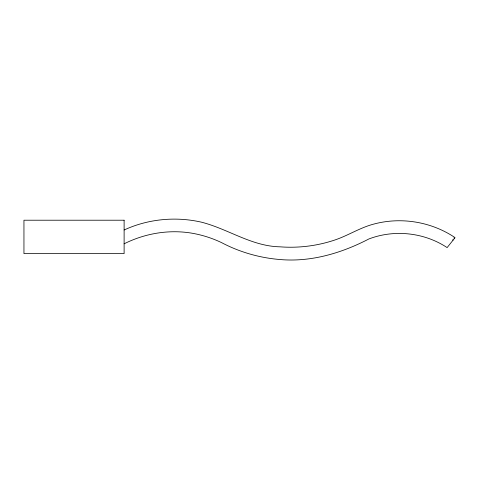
<?xml version="1.0" encoding="UTF-8"?>
<svg xmlns="http://www.w3.org/2000/svg" width="479" height="479" viewBox="0 0 479 479"><rect width="100%" height="100%" fill="white"/><g stroke="black" fill="none" stroke-linecap="round" stroke-linejoin="round"><path stroke-width="0.72" d="M124.115 229.998C148.041 218.933 175.631 216.298 201.306 222.142C228.058 228.878 251.547 246.284 279.993 246.823C298.399 248.242 317.038 245.943 334.552 240.105C348.119 235.596 360.226 227.507 374.165 223.986C401.216 216.813 431.028 221.729 454.367 237.171L455.05 237.686L447.123 247.595C424.334 232.489 394.409 229.219 368.872 238.967C341.27 253.307 310.332 262.468 278.964 259.438C258.977 257.696 239.386 251.996 221.627 242.655C211.772 237.937 201.252 234.656 190.456 232.95C167.884 229.477 144.484 233.62 124.115 243.817M453.894 237.877L454.523 238.35M452.619 239.811L453.074 240.159M124.115 220.214L23.95 220.214L23.95 253.601L124.115 253.601L124.115 220.214"/></g></svg>
